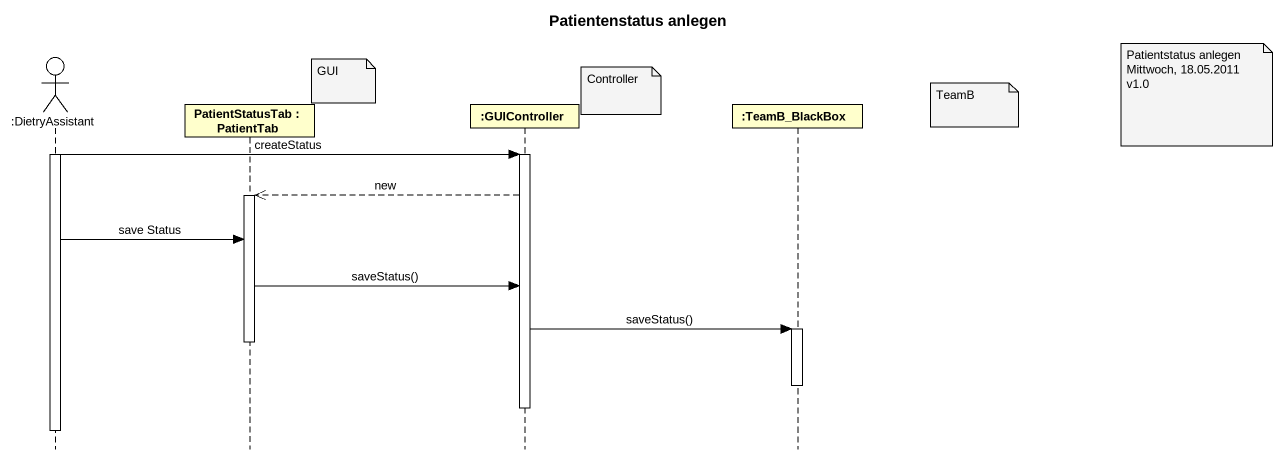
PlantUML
@startuml
title Patientenstatus anlegen
hide footbox
actor ":DietryAssistant" as DietryAssistant
participant "PatientStatusTab : PatientTab" as PatientStatusTab
participant ":GUIController" as GUIController
participant ":TeamB_BlackBox" as TeamB_BlackBox

note right of PatientStatusTab : GUI
note right of GUIController : Controller
note right of TeamB_BlackBox
  Patientstatus anlegen
  Mittwoch, 18.05.2011
  v1.0
end note
note right of TeamB_BlackBox : TeamB
activate DietryAssistant
DietryAssistant -> GUIController : createStatus
activate GUIController
GUIController -->> PatientStatusTab : new
activate PatientStatusTab
DietryAssistant -> PatientStatusTab : save Status
PatientStatusTab -> GUIController : saveStatus()
GUIController -> TeamB_BlackBox : saveStatus()
activate TeamB_BlackBox
deactivate PatientStatusTab
deactivate TeamB_BlackBox
deactivate GUIController
deactivate DietryAssistant
@enduml
